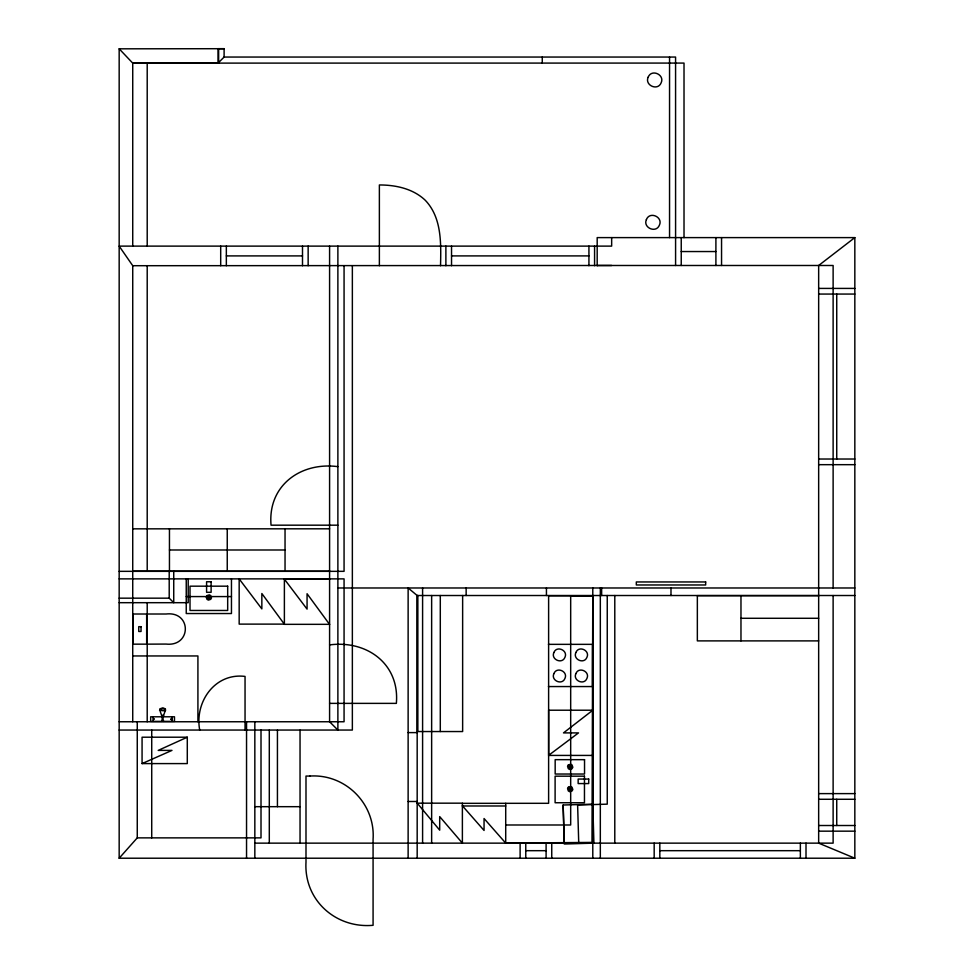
<?xml version="1.0" encoding="UTF-8"?>
<svg xmlns="http://www.w3.org/2000/svg" width="974" height="974" viewBox="0 0 974 974"><rect width="100%" height="100%" fill="white"/><g stroke="black" fill="none" stroke-linecap="round" stroke-linejoin="round"><path stroke-width="1.46" d="M597.184 265.707L597.184 237.607L854.831 237.607L854.831 858.216L119.169 858.216L137.261 837.871L137.261 721.758M224.105 57.052L218.079 63.079L218.079 48.7L224.105 48.7L224.105 57.052L675.579 57.052L675.591 265.488M854.831 237.607L818.659 265.488L818.659 843.143L854.831 858.216M548.63 755.349L578.507 732.898L563.496 732.898L592.789 710.216L548.63 710.216L548.63 755.422L592.789 755.422M187.288 737.208L158.202 750.394L171.984 750.394L142.07 763.592L142.07 737.208L187.288 737.208L187.288 763.592L142.07 763.592M563.142 805.011L592.789 804.159L593.909 843.143L564.275 844.008L563.142 805.011L564.275 843.143M146.66 644.155L166.079 644.07C191.635 646.906 191.829 610.954 166.079 614.01L133.109 614.01L133.109 644.155L146.66 644.155L146.66 614.01M119.169 858.216L119.169 48.822L224.105 48.7M681.24 251.548L715.902 251.548M226.345 255.906L302.5 255.906M451.534 255.906L588.929 255.906M597.184 265.488L833.123 265.488L833.123 587.979M611.66 237.607L611.66 246.118L119.169 246.118L132.732 265.707L611.66 265.488M818.659 288.414L854.831 288.414M818.659 294.063L854.831 294.063M818.659 459.022L854.831 459.022M818.659 464.671L854.831 464.671M337.881 466.643C300.698 461.737 267.594 485.563 271.052 525.181L337.881 525.181M132.695 528.845L329.602 528.809M169.452 549.993L285.041 549.993M132.695 571.178L329.602 571.263M119.169 571.336L344.066 571.336L344.066 265.707M119.169 578.873L344.066 578.873L344.066 721.758L119.169 721.758M329.602 579.128L284.384 579.128L307.066 609.115L307.066 593.738L329.516 624.334M337.881 587.979L854.831 587.979M408.13 858.216L408.13 587.979L417.176 595.516L854.831 595.516M818.659 595.674L697.347 595.674L697.347 640.892L818.659 640.892M186.241 596.575L231.459 596.575M119.169 598.17L169.208 598.17L173.737 602.687L173.737 571.336M119.169 602.687L188.201 602.687L188.201 578.873M740.971 618.283L818.659 618.283M284.384 624.115L239.166 624.115L239.166 578.897L261.848 608.896L261.848 593.519L284.311 624.115M329.602 624.334L284.384 624.334L284.384 578.897M548.423 644.35L592.472 644.35L592.472 686.56L548.423 686.56M329.589 644.898C366.748 639.991 399.815 663.793 396.357 703.374L329.589 703.374M132.732 655.952L197.917 655.952L197.917 721.758M161.587 715.354L163.62 715.354M161.587 716.791L150.666 716.791L150.666 721.381L174.48 721.381L174.48 716.791L163.62 716.791M119.169 730.05L352.357 730.05L352.357 265.707M408.13 732.606L417.176 732.606M818.659 793.615L854.831 793.615M818.659 799.277L854.831 799.277M408.13 801.492L417.176 801.492M417.164 803.173L462.382 803.173L462.382 843.119L439.7 816.602L439.7 830.177L417.249 803.173M462.382 803.331L548.618 803.306L548.618 595.796L592.776 595.796L592.91 842.741L505.713 843.107L484.054 818.525L484.054 830.457L462.382 805.79M462.382 805.985L505.713 805.985M254.823 806.679L300.041 806.679M505.713 824.99L570.679 824.99L570.679 595.857L592.776 595.857L591.997 842.413L505.713 843.119L505.713 803.306M818.659 825.514L854.831 825.514M818.659 831.163L854.831 831.163M137.261 837.871L261.008 837.871L261.008 730.05M254.823 843.143L833.123 843.143L833.123 595.516M525.765 850.679L546.097 850.679M659.824 850.679L800.36 850.679M119.169 48.822L132.732 63.115L132.732 246.118M578.739 843.143L577.619 805.011L607.252 804.159L607.252 595.516M218.639 48.712L218.651 63.03L132.732 63.115L684.016 63.079L684.016 237.607M836.739 294.063L836.739 459.022M836.739 799.277L836.739 825.514M806.009 843.143L806.009 858.216M800.36 843.143L800.36 858.216M740.971 595.674L740.971 640.892M721.551 237.607L721.551 265.488M715.902 237.607L715.902 265.488M681.24 237.607L681.24 265.488M670.989 587.979L670.989 595.516M669.552 57.052L669.552 237.607M659.824 843.143L659.824 858.216M654.175 843.143L654.175 858.216M614.789 595.516L614.789 843.143M601.64 587.979L601.64 595.516M600.325 587.979L600.325 858.216M594.578 246.118L594.578 265.707M592.789 587.979L592.789 858.216M588.929 246.118L588.929 265.707M551.747 843.143L551.747 858.216M546.438 587.979L546.438 595.516M546.097 843.143L546.097 858.216M542.262 57.052L542.262 63.079M525.765 843.143L525.765 858.216M520.116 843.143L520.116 858.216M466.144 587.979L466.144 595.516M462.638 595.516L462.638 731.547L417.432 731.547L417.432 595.516M451.534 246.118L451.534 265.707M445.885 246.118L445.885 265.707M440.528 265.707C441.039 243.39 441.879 217.592 425.236 200.242C413.049 188.652 395.736 184.95 379.373 184.963L379.373 265.707M440.297 595.516L440.297 731.547M431.64 595.516L431.64 843.143M422.594 587.979L422.594 843.143M417.688 595.516L417.688 731.547M417.176 595.516L417.176 858.216M337.881 246.118L337.881 730.05L329.589 721.758L329.589 246.118M308.149 246.118L308.149 265.707M302.5 246.118L302.5 265.707M300.041 730.147L300.041 843.143M285.041 528.809L285.041 571.263M277.432 730.147L277.432 806.679M269.299 730.05L269.299 843.143M254.835 721.758L254.835 858.216M246.544 721.758L246.544 858.216M245.046 730.05L245.046 676.419C214.816 672.62 194.447 702.12 199.707 730.05M231.459 578.873L231.459 613.535L186.241 613.535L186.241 578.873M227.246 528.882L227.246 571.117M226.345 246.118L226.345 265.707M220.696 246.118L220.696 265.707M172.057 716.791L172.057 721.381M169.452 528.845L169.452 571.178M169.208 571.336L169.208 598.17M163.62 721.381C161.453 716.681 165.483 712.871 165.397 708.902L162.841 707.818L159.809 708.902C159.712 712.871 163.778 716.681 161.587 721.381M153.222 716.791L153.149 721.381M151.725 730.05L151.725 837.871M147.208 63.115L147.208 246.118M147.208 265.707L147.208 571.336M147.208 602.687L147.208 721.758M132.732 265.707L132.732 721.758M648.16 77.214C644.398 85.262 657.864 91.398 661.176 82.729C664.938 74.681 651.46 68.557 648.16 77.214M575.853 652.556C572.651 659.422 584.144 664.645 586.969 657.255C590.183 650.389 578.666 645.165 575.853 652.556M575.853 673.655C572.651 680.522 584.144 685.745 586.969 678.354C590.183 671.488 578.666 666.265 575.853 673.655M646.407 219.576C642.645 227.624 656.135 233.748 659.435 225.079C663.197 217.032 649.707 210.908 646.407 219.576M553.865 652.556C550.663 659.422 562.156 664.645 564.981 657.255C568.183 650.389 556.678 645.165 553.865 652.556M553.865 673.655C550.663 680.522 562.156 685.745 564.981 678.354C568.183 671.488 556.678 666.265 553.865 673.655M206.975 595.601L206.208 597.001L206.975 599.339L208.387 600.106L210.713 599.339L211.492 597.939L210.713 595.601L209.313 594.834L206.975 595.601M207.779 596.405L207.779 598.535L209.909 598.535L209.909 596.405L207.779 596.405M568.329 764.98L567.562 766.38L568.329 768.705L569.729 769.484L572.055 768.705L572.834 767.305L572.055 764.98L570.654 764.2L568.329 764.98M569.133 765.771L569.133 767.902L571.263 767.902L571.263 765.771L569.133 765.771M568.329 787.236L567.562 788.636L568.329 790.961L569.729 791.74L572.055 790.961L572.834 789.561L572.055 787.236L570.654 786.468L568.329 787.236M569.133 788.039L569.133 790.17L571.263 790.17L571.263 788.039L569.133 788.039M159.59 710.192C171.302 712.651 162.987 706.187 159.59 710.192M171.132 719.409C169.768 718.252 173.469 719.043 171.132 719.409M153.454 718.958C153.502 720.2 155.487 718.228 153.454 718.958M211.115 581.758L206.585 581.758L206.585 592.314L211.115 592.314L211.115 581.758M705.663 581.953L636.314 581.953L636.314 584.972L705.663 584.972L705.663 581.953M227.685 586.178L190.015 586.178L190.015 610.467L227.685 610.467L227.685 586.178M141.035 626.684L138.746 626.684L138.746 631.481L141.035 631.481L141.035 626.684M584.534 759.659L555.168 759.659L555.168 774.026L584.534 774.026L584.534 759.659M309.927 776.059L305.994 776.059L305.994 862.148C303.827 900.207 335.799 928.636 373.079 925.3L373.079 839.211C375.44 803.757 345.38 773.697 309.927 776.059M584.461 776.181L555.107 776.181L555.107 802.746L584.461 802.746L584.461 776.181M588.71 779.054L578.154 779.054L578.154 783.571L588.71 783.571L588.71 779.054"/></g></svg>
